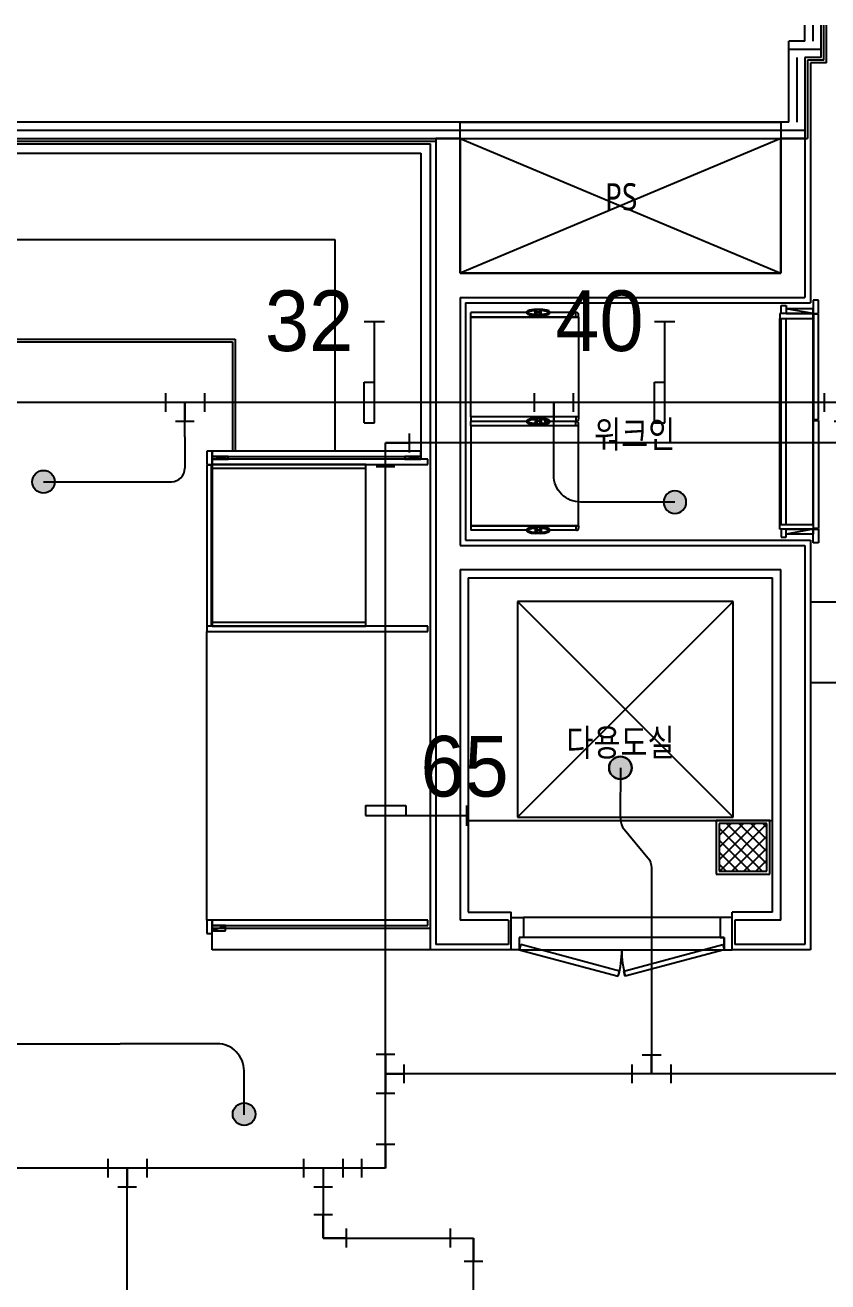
# Model space of a CAD drawing. Header units: millimetres. Extents: x 238075 to 303070, y -258150 to -205841.
# Drawn here: x 262499 to 265478, y -240563 to -235901 of the extents above; entities that cross this region are included whole.
import ezdxf
from ezdxf.enums import TextEntityAlignment as Align

# ---------------------------------------------------------------- set-up
doc = ezdxf.new("R2010")
doc.units = ezdxf.units.MM
doc.header["$LTSCALE"] = 200
for name, color, linetype in [('-소화(SP가지관)', 3, 'Continuous'), ('-소화(SP헤드하향)', 2, 'Continuous'), ('L4', 4, 'Continuous'), ('SP 후렉시블', 7, 'Continuous'), ('TEX', 3, 'Continuous'), ('아파트', 253, 'Continuous')]:
    doc.layers.add(name, color=color, linetype=linetype)
doc.styles.add('돋움', font='Dotum.ttf')
doc.styles.add('맑은고딕', font='malgun.ttf', dxfattribs={"width": 0.8})
doc.linetypes.add('BATTING', pattern='A,0.0001,-0.1,[134,ltypeshp.shx,S=0.1,R=0,X=-0.1,Y=0],-0.2,[134,ltypeshp.shx,S=0.1,R=180,X=0.1,Y=0],-0.1', length=0.4001)

# ---------------------------------------------------------------- blocks, each defined once
blk = doc.blocks.new('A$C39172136')
at = {"layer": '-소화(SP헤드하향)'}
blk.add_hatch(color=0, dxfattribs=at).paths.add_polyline_path([(0, -42, -1), (0, 42, -1)])
at = {"layer": '-소화(SP헤드하향)', "color": 0}
blk.add_circle((0, 0), 42, dxfattribs=at)
blk = doc.blocks.new('A$C4E9C0D0D')
at = {"layer": '-소화(SP헤드하향)'}
blk.add_hatch(color=0, dxfattribs=at).paths.add_polyline_path([(2642, 2600, -1), (2558, 2600, -1)])
at = {"layer": '-소화(SP헤드하향)', "color": 0}
blk.add_circle((2600, 2600, 0), 42, dxfattribs=at)
blk = doc.blocks.new('A$C78BA73EA')
for p, q in [((0.5, 5), (0.5, 0)), ((1, 5), (0.5, 5)), ((1, 5), (1, 3)), ((1, 3), (0.5, 3)), ((1, 0), (0, 0))]:
    blk.add_line(p, q)
blk = doc.blocks.new('A$C1978247E')
at = {"color": 0}
for p, q in [((-45.1, 90), (45.1, 90)), ((0, 0), (0, 90)), ((-93.8, -45.1), (-93.8, 45.1)), ((93.8, 0), (-93.8, 0)), ((93.8, -45.1), (93.8, 45.1))]:
    blk.add_line(p, q, dxfattribs=at)
blk = doc.blocks.new('A$C476E3A35')
at = {"color": 0}
for p, q in [((112.5, 0), (0, 0)), ((0, 0), (0, -113.2)), ((112.5, 45.1), (112.5, -45.1)), ((-45.1, -113.2), (45.1, -113.2))]:
    blk.add_line(p, q, dxfattribs=at)

msp = doc.modelspace()

# ---------------------------------------------------------------- linework, layer by layer
at = {"layer": '-소화(SP가지관)', "color": 2, "ltscale": 0.25}
for p, q in [((265702.6, -237301.2, 54985.4), (261394.4, -237301.2, 54985.4)), ((266902.6, -237451.2, 54985.4), (263836.2, -237451.2, 54985.4)), ((263836.2, -240141.2, 54985.4), (263836.2, -237451.2, 54985.4)), ((263836.2, -240141.2, 54985.4), (256717.6, -240141.2, 54985.4))]:
    msp.add_line(p, q, dxfattribs=at)
at = {"layer": '-소화(SP가지관)', "color": 6}
for p, q in [((263091.5, -237428.2, 54985.4), (263091.5, -237301.2, 54985.4)), ((264460.1, -237427.5, 54985.4), (264460.1, -237301.2, 54985.4)), ((266857.6, -239791.2, 54985.4), (263836.2, -239791.2, 54985.4)), ((262877.6, -242894.2, 54985.4), (262877.6, -240141.2, 54985.4)), ((263604.7, -240141.2, 54985.4), (263604.7, -240400.7, 54985.4)), ((263604.7, -240400.7, 54985.4), (264162.6, -240400.7, 54985.4)), ((264162.6, -242688.3, 54985.4), (264162.6, -240400.7, 54985.4))]:
    msp.add_line(p, q, dxfattribs=at)
at = {"layer": '-소화(SP가지관)', "ltscale": 2}
for p, q in [((264823.5, -239268.4, 54985.4), (264823.5, -239791.2, 54985.4)), ((260444.6, -239680.1, 54985.4), (262850.8, -239680.1, 54985.4))]:
    msp.add_line(p, q, dxfattribs=at)
for p, q in [((263091.5, -237428.2, 54985.4), (263091.5, -237545, 54985.4)), ((262566.5, -237595, 54985.4), (263041.5, -237595, 54985.4))]:
    msp.add_line(p, q)
msp.add_arc((263041.5, -237545, 54985.4), 50, 270, 0)
at = {"layer": 'L4'}
for p, q in [((265392.6, -235961.2, 54985.4), (265392.6, -235901.2, 54985.4)), ((265422.6, -235961.2), (265422.6, -235901.2)), ((265452.6, -236021.2), (265452.6, -235901.2)), ((265462.6, -236031.2), (265462.6, -235901.2)), ((265472.6, -236041.2), (265472.6, -235901.2)), ((265332.6, -236261.2, 54985.4), (265332.6, -235961.2, 54985.4)), ((265392.6, -235961.2, 54985.4), (265332.6, -235961.2, 54985.4)), ((265452.6, -235991.2), (265332.6, -235991.2)), ((265362.6, -236021.2), (265362.6, -236261.2)), ((265392.6, -236021.2), (265392.6, -236321.2)), ((265452.6, -236021.2), (265392.6, -236021.2)), ((265402.6, -236031.2), (265402.6, -236321.2)), ((265462.6, -236031.2), (265402.6, -236031.2)), ((265412.6, -236041.2), (265412.6, -236931.2)), ((265472.6, -236041.2), (265412.6, -236041.2)), ((265332.6, -236261.2, 54985.4), (259622.6, -236261.2, 54985.4)), ((264112.6, -236821.2), (264112.6, -236261.2)), ((264112.6, -236261.2), (265302.6, -236261.2)), ((265302.6, -236261.2), (265302.6, -236821.2)), ((259627.6, -236291.2), (265392.6, -236291.2)), ((259627.6, -236321.2), (265392.6, -236321.2)), ((259627.6, -236331.2), (264022.6, -236331.2)), ((259627.6, -236341.2), (264002.6, -236341.2)), ((264002.6, -239331.2), (264002.6, -236341.2)), ((264112.6, -236321.2), (264022.6, -236321.2)), ((264022.6, -236321.2), (264022.6, -239311.2)), ((264022.6, -236321.2), (264022.6, -236321.2)), ((264112.6, -236321.2), (264112.6, -236821.2)), ((264112.6, -236321.2), (265302.6, -236821.2)), ((265302.6, -236321.2), (264112.6, -236821.2)), ((265392.6, -236321.2), (265302.6, -236321.2)), ((265302.6, -236821.2), (265302.6, -236321.2)), ((265392.6, -236321.2), (265392.6, -236911.2)), ((265392.6, -236321.2), (265402.6, -236321.2)), ((259667.6, -236376.2), (263967.6, -236376.2)), ((263967.6, -236376.2), (263967.6, -237511.2)), ((259887.6, -236696.2), (263647.6, -236696.2)), ((263647.6, -236696.2), (263647.6, -237481.2)), ((265302.6, -236821.2), (264112.6, -236821.2)), ((264112.6, -236821.2), (265302.6, -236821.2)), ((264112.6, -236911.2), (264112.6, -237831.2)), ((264112.6, -236911.2), (265392.6, -236911.2)), ((265442.6, -236921.2), (265422.6, -236921.2)), ((265422.6, -236921.2), (265422.6, -236971.2)), ((265442.6, -236971.2), (265442.6, -236921.2)), ((264132.6, -236931.2), (264132.6, -237811.2)), ((264132.6, -236931.2), (265412.6, -236931.2)), ((264360.7, -236967.2), (264152.6, -236967.2)), ((264152.6, -236984.2), (264152.6, -236967.2)), ((264362.7, -236967.2), (264359.2, -236967.2)), ((264391.4, -236974), (264391.4, -236960.4)), ((264411.9, -236955.7), (264393.4, -236955.7)), ((264411.9, -236957.2), (264393.4, -236957.2)), ((264393.4, -236959.2), (264393.4, -236960.7)), ((264397.2, -236960.7), (264393.4, -236960.7)), ((264393.4, -236966.2), (264393.4, -236962.7)), ((264396, -236966.2), (264393.4, -236966.2)), ((264396, -236966.2), (264393.4, -236966.2)), ((264393.4, -236971.7), (264393.4, -236968.2)), ((264396, -236968.2), (264393.4, -236968.2)), ((264396, -236965.7), (264396, -236966.2)), ((264397.2, -236965.7), (264396, -236965.7)), ((264396, -236965.7), (264396, -236966.2)), ((264397.2, -236965.7), (264396, -236965.7)), ((264396, -236968.7), (264396, -236968.2)), ((264396, -236968.7), (264396, -236968.2)), ((264397.2, -236968.7), (264396, -236968.7)), ((264397.2, -236968.7), (264396, -236968.7)), ((264397.2, -236962.7), (264397.2, -236960.7)), ((264397.2, -236965.7), (264397.2, -236966.2)), ((264397.2, -236965.7), (264397.2, -236966.2)), ((264408.2, -236966.2), (264397.2, -236966.2)), ((264397.2, -236968.7), (264397.2, -236968.2)), ((264397.2, -236968.7), (264397.2, -236968.2)), ((264408.2, -236968.2), (264397.2, -236968.2)), ((264402.7, -236968.2), (264402.7, -236966.2)), ((264408.2, -236962.7), (264408.2, -236960.7)), ((264408.2, -236960.7), (264411.9, -236960.7)), ((264408.2, -236965.7), (264408.2, -236966.2)), ((264408.2, -236965.7), (264409.4, -236965.7)), ((264408.2, -236965.7), (264408.2, -236966.2)), ((264408.2, -236965.7), (264409.4, -236965.7)), ((264408.2, -236968.7), (264408.2, -236968.2)), ((264408.2, -236968.7), (264408.2, -236968.2)), ((264408.2, -236968.7), (264409.4, -236968.7)), ((264408.2, -236968.7), (264409.4, -236968.7)), ((264409.4, -236965.7), (264409.4, -236966.2)), ((264409.4, -236965.7), (264409.4, -236966.2)), ((264409.4, -236966.2), (264411.9, -236966.2)), ((264409.4, -236966.2), (264411.9, -236966.2)), ((264409.4, -236968.7), (264409.4, -236968.2)), ((264409.4, -236968.2), (264411.9, -236968.2)), ((264409.4, -236968.7), (264409.4, -236968.2)), ((264411.9, -236959.2), (264411.9, -236960.7)), ((264411.9, -236966.2), (264411.9, -236962.7)), ((264411.9, -236971.7), (264411.9, -236968.2)), ((264413.9, -236974), (264413.9, -236960.4)), ((264446.2, -236967.2), (264442.7, -236967.2)), ((264544.7, -236967.2), (264444.7, -236967.2)), ((264542.6, -236984.2), (264542.6, -236967.2)), ((265304.6, -236971.2), (265304.6, -236941.2)), ((265304.6, -236941.2), (265322.6, -236941.2)), ((265322.6, -236941.2), (265322.6, -236971.2)), ((265422.6, -236971.2), (265322.6, -236953.2)), ((265422.6, -236953.2), (265322.6, -236953.2)), ((265322.6, -236953.2), (265322.6, -236971.2)), ((265422.6, -236971.2), (265422.6, -236953.2)), ((264552.6, -236984.2), (264152.6, -236984.2)), ((264152.6, -237354.2), (264152.6, -236984.2)), ((264152.6, -236984.2), (264552.6, -236984.2)), ((264397.2, -236973.7), (264393.4, -236973.7)), ((264393.4, -236973.7), (264393.4, -236975.2)), ((264393.4, -236975.2), (264393.4, -236973.7)), ((264411.9, -236977.2), (264393.4, -236977.2)), ((264411.9, -236978.7), (264393.4, -236978.7)), ((264397.2, -236973.7), (264397.2, -236971.7)), ((264408.2, -236973.7), (264408.2, -236971.7)), ((264408.2, -236973.7), (264411.9, -236973.7)), ((264411.9, -236973.7), (264411.9, -236975.2)), ((264411.9, -236975.2), (264411.9, -236973.7)), ((264552.6, -236984.2), (264552.6, -236975.2)), ((264552.6, -236984.2), (264552.6, -237354.2)), ((265422.6, -236971.2), (265299.6, -236971.2)), ((265299.6, -236971.2), (265299.6, -236989.2)), ((265299.6, -237753.2), (265299.6, -236989.2)), ((265299.6, -236989.2), (265422.6, -236989.2)), ((265322.6, -236971.2), (265304.6, -236971.2)), ((265304.6, -237753.2), (265304.6, -236989.2)), ((265322.6, -236971.2), (265422.6, -236971.2)), ((265322.6, -237753.2), (265322.6, -236989.2)), ((265422.6, -236989.2), (265422.6, -236971.2)), ((265422.6, -236971.2), (265442.6, -236971.2)), ((265422.6, -237753.2), (265422.6, -236989.2)), ((265442.6, -236973.3), (265424.6, -236973.3)), ((265424.6, -236973.3), (265424.6, -237364.2)), ((265442.6, -237364.2), (265442.6, -236973.3)), ((260257.6, -237066.2), (263277.6, -237066.2)), ((260267.6, -237076.2), (263267.6, -237076.2)), ((263267.6, -237076.2), (263267.6, -237481.2)), ((263277.6, -237066.2), (263277.6, -237481.2)), ((264152.6, -237354.2), (264152.6, -237371.2)), ((264552.6, -237354.2), (264152.6, -237354.2)), ((264552.6, -237354.2), (264152.6, -237354.2)), ((264360.7, -237371.2), (264152.6, -237371.2)), ((264152.6, -237388.2), (264152.6, -237371.2)), ((264360.7, -237371.2), (264152.6, -237371.2)), ((264152.6, -237388.2), (264152.6, -237758.2)), ((264552.6, -237388.2), (264152.6, -237388.2)), ((264552.6, -237388.2), (264152.6, -237388.2)), ((264362.7, -237371.2), (264359.2, -237371.2)), ((264391.4, -237364.4), (264391.4, -237378)), ((264411.9, -237359.7), (264393.4, -237359.7)), ((264411.9, -237361.2), (264393.4, -237361.2)), ((264393.4, -237364.7), (264393.4, -237363.2)), ((264393.4, -237363.2), (264393.4, -237364.7)), ((264397.2, -237364.7), (264393.4, -237364.7)), ((264393.4, -237366.7), (264393.4, -237370.2)), ((264396, -237370.2), (264393.4, -237370.2)), ((264396, -237372.2), (264393.4, -237372.2)), ((264393.4, -237372.2), (264393.4, -237375.7)), ((264396, -237372.2), (264393.4, -237372.2)), ((264393.4, -237379.2), (264393.4, -237377.7)), ((264397.2, -237377.7), (264393.4, -237377.7)), ((264411.9, -237381.2), (264393.4, -237381.2)), ((264411.9, -237382.7), (264393.4, -237382.7)), ((264397.2, -237369.7), (264396, -237369.7)), ((264396, -237369.7), (264396, -237370.2)), ((264397.2, -237369.7), (264396, -237369.7)), ((264396, -237369.7), (264396, -237370.2)), ((264396, -237372.7), (264396, -237372.2)), ((264396, -237372.7), (264396, -237372.2)), ((264397.2, -237372.7), (264396, -237372.7)), ((264397.2, -237372.7), (264396, -237372.7)), ((264397.2, -237364.7), (264397.2, -237366.7)), ((264397.2, -237369.7), (264397.2, -237370.2)), ((264397.2, -237369.7), (264397.2, -237370.2)), ((264408.2, -237370.2), (264397.2, -237370.2)), ((264397.2, -237372.7), (264397.2, -237372.2)), ((264397.2, -237372.7), (264397.2, -237372.2)), ((264408.2, -237372.2), (264397.2, -237372.2)), ((264397.2, -237375.7), (264397.2, -237377.7)), ((264402.7, -237370.2), (264402.7, -237372.2)), ((264408.2, -237364.7), (264411.9, -237364.7)), ((264408.2, -237364.7), (264408.2, -237366.7)), ((264408.2, -237369.7), (264409.4, -237369.7)), ((264408.2, -237369.7), (264408.2, -237370.2)), ((264408.2, -237369.7), (264409.4, -237369.7)), ((264408.2, -237369.7), (264408.2, -237370.2)), ((264408.2, -237372.7), (264408.2, -237372.2)), ((264408.2, -237372.7), (264408.2, -237372.2)), ((264408.2, -237372.7), (264409.4, -237372.7)), ((264408.2, -237372.7), (264409.4, -237372.7)), ((264408.2, -237375.7), (264408.2, -237377.7)), ((264408.2, -237377.7), (264411.9, -237377.7)), ((264409.4, -237369.7), (264409.4, -237370.2)), ((264409.4, -237369.7), (264409.4, -237370.2)), ((264409.4, -237370.2), (264411.9, -237370.2)), ((264409.4, -237372.7), (264409.4, -237372.2)), ((264409.4, -237372.2), (264411.9, -237372.2)), ((264409.4, -237372.7), (264409.4, -237372.2)), ((264409.4, -237372.2), (264411.9, -237372.2)), ((264411.9, -237364.7), (264411.9, -237363.2)), ((264411.9, -237363.2), (264411.9, -237364.7)), ((264411.9, -237366.7), (264411.9, -237370.2)), ((264411.9, -237372.2), (264411.9, -237375.7)), ((264411.9, -237379.2), (264411.9, -237377.7)), ((264413.9, -237364.4), (264413.9, -237378)), ((264446.2, -237371.2), (264442.7, -237371.2)), ((264544.7, -237371.2), (264444.7, -237371.2)), ((264544.7, -237371.2), (264444.7, -237371.2)), ((264542.6, -237354.2), (264542.6, -237371.2)), ((264542.6, -237388.2), (264542.6, -237371.2)), ((264552.6, -237354.2), (264552.6, -237363.2)), ((264552.6, -237388.2), (264552.6, -237379.2)), ((264552.6, -237758.2), (264552.6, -237388.2)), ((265422.6, -237366.2), (265442.6, -237366.2)), ((265424.6, -237364.2), (265442.6, -237364.2)), ((265424.6, -237368.2), (265442.6, -237368.2)), ((265424.6, -237769.1), (265424.6, -237368.2)), ((265442.6, -237368.2), (265442.6, -237769.1)), ((263192.6, -237481.2), (263172.6, -237481.2)), ((263172.6, -237481.2), (263172.6, -237531.2)), ((263192.6, -237531.2), (263192.6, -237481.2)), ((263967.6, -237481.2), (263192.6, -237481.2)), ((263192.6, -237481.2), (263192.6, -237501.2)), ((263967.6, -237501.2), (263967.6, -237481.2)), ((263192.6, -237511.2), (263252.6, -237501.2)), ((263252.6, -237501.2), (263192.6, -237501.2)), ((263192.6, -237501.2), (263192.6, -237511.2)), ((263192.6, -237501.2), (263967.6, -237501.2)), ((263192.6, -237511.2), (263252.6, -237511.2)), ((263992.6, -237511.2), (263192.6, -237511.2)), ((263192.6, -237511.2), (263192.6, -237531.2)), ((263252.6, -237511.2), (263252.6, -237501.2)), ((263907.6, -237511.2), (263967.6, -237501.2)), ((263967.6, -237501.2), (263907.6, -237501.2)), ((263907.6, -237501.2), (263907.6, -237511.2)), ((263907.6, -237511.2), (263967.6, -237511.2)), ((263967.6, -237511.2), (263967.6, -237501.2)), ((263992.6, -237531.2), (263992.6, -237511.2)), ((263172.6, -237531.2), (263192.6, -237531.2)), ((263172.6, -237533.2), (263172.6, -238129.2)), ((263190.6, -237533.2), (263172.6, -237533.2)), ((263190.6, -238129.2), (263190.6, -237533.2)), ((263762.6, -237531.2), (263192.6, -237531.2)), ((263192.6, -237531.2), (263192.6, -238131.2)), ((263192.6, -237531.2), (263992.6, -237531.2)), ((263762.6, -237546.2), (263192.6, -237546.2)), ((263762.6, -238131.2), (263762.6, -237531.2)), ((264152.6, -237758.2), (264552.6, -237758.2)), ((264152.6, -237758.2), (264152.6, -237775.2)), ((264552.6, -237758.2), (264152.6, -237758.2)), ((264542.6, -237758.2), (264542.6, -237775.2)), ((264552.6, -237758.2), (264552.6, -237767.2)), ((265299.6, -237771.2), (265299.6, -237753.2)), ((265299.6, -237753.2), (265422.6, -237753.2)), ((265422.6, -237753.2), (265422.6, -237771.2)), ((264360.7, -237775.2), (264152.6, -237775.2)), ((264362.7, -237775.2), (264359.2, -237775.2)), ((264391.4, -237768.4), (264391.4, -237782)), ((264411.9, -237763.7), (264393.4, -237763.7)), ((264411.9, -237765.2), (264393.4, -237765.2)), ((264393.4, -237768.7), (264393.4, -237767.2)), ((264393.4, -237767.2), (264393.4, -237768.7)), ((264397.2, -237768.7), (264393.4, -237768.7)), ((264393.4, -237770.7), (264393.4, -237774.2)), ((264396, -237774.2), (264393.4, -237774.2)), ((264396, -237776.2), (264393.4, -237776.2)), ((264393.4, -237776.2), (264393.4, -237779.7)), ((264396, -237776.2), (264393.4, -237776.2)), ((264393.4, -237783.2), (264393.4, -237781.7)), ((264397.2, -237781.7), (264393.4, -237781.7)), ((264411.9, -237785.2), (264393.4, -237785.2)), ((264411.9, -237786.7), (264393.4, -237786.7)), ((264397.2, -237773.7), (264396, -237773.7)), ((264396, -237773.7), (264396, -237774.2)), ((264397.2, -237773.7), (264396, -237773.7)), ((264396, -237773.7), (264396, -237774.2)), ((264396, -237776.7), (264396, -237776.2)), ((264396, -237776.7), (264396, -237776.2)), ((264397.2, -237776.7), (264396, -237776.7)), ((264397.2, -237776.7), (264396, -237776.7)), ((264397.2, -237768.7), (264397.2, -237770.7)), ((264397.2, -237773.7), (264397.2, -237774.2)), ((264397.2, -237773.7), (264397.2, -237774.2)), ((264408.2, -237774.2), (264397.2, -237774.2)), ((264397.2, -237776.7), (264397.2, -237776.2)), ((264397.2, -237776.7), (264397.2, -237776.2)), ((264408.2, -237776.2), (264397.2, -237776.2)), ((264397.2, -237779.7), (264397.2, -237781.7)), ((264402.7, -237774.2), (264402.7, -237776.2)), ((264408.2, -237768.7), (264411.9, -237768.7)), ((264408.2, -237768.7), (264408.2, -237770.7)), ((264408.2, -237773.7), (264409.4, -237773.7)), ((264408.2, -237773.7), (264408.2, -237774.2)), ((264408.2, -237773.7), (264409.4, -237773.7)), ((264408.2, -237773.7), (264408.2, -237774.2)), ((264408.2, -237776.7), (264408.2, -237776.2)), ((264408.2, -237776.7), (264408.2, -237776.2)), ((264408.2, -237776.7), (264409.4, -237776.7)), ((264408.2, -237776.7), (264409.4, -237776.7)), ((264408.2, -237779.7), (264408.2, -237781.7)), ((264408.2, -237781.7), (264411.9, -237781.7)), ((264409.4, -237773.7), (264409.4, -237774.2)), ((264409.4, -237773.7), (264409.4, -237774.2)), ((264409.4, -237774.2), (264411.9, -237774.2)), ((264409.4, -237776.7), (264409.4, -237776.2)), ((264409.4, -237776.2), (264411.9, -237776.2)), ((264409.4, -237776.7), (264409.4, -237776.2)), ((264409.4, -237776.2), (264411.9, -237776.2)), ((264411.9, -237768.7), (264411.9, -237767.2)), ((264411.9, -237767.2), (264411.9, -237768.7)), ((264411.9, -237770.7), (264411.9, -237774.2)), ((264411.9, -237776.2), (264411.9, -237779.7)), ((264411.9, -237783.2), (264411.9, -237781.7)), ((264413.9, -237768.4), (264413.9, -237782)), ((264446.2, -237775.2), (264442.7, -237775.2)), ((264544.7, -237775.2), (264444.7, -237775.2)), ((265422.6, -237771.2), (265299.6, -237771.2)), ((265304.6, -237771.2), (265304.6, -237801.2)), ((265322.6, -237771.2), (265304.6, -237771.2)), ((265304.6, -237801.2), (265322.6, -237801.2)), ((265422.6, -237771.2), (265322.6, -237789.2)), ((265322.6, -237801.2), (265322.6, -237771.2)), ((265322.6, -237789.2), (265322.6, -237771.2)), ((265322.6, -237771.2), (265422.6, -237771.2)), ((265422.6, -237789.2), (265322.6, -237789.2)), ((265422.6, -237771.2), (265422.6, -237789.2)), ((265422.6, -237821.2), (265422.6, -237771.2)), ((265422.6, -237771.2), (265442.6, -237771.2)), ((265442.6, -237769.1), (265424.6, -237769.1)), ((265442.6, -237771.2), (265442.6, -237821.2)), ((264112.6, -237831.2), (265392.6, -237831.2)), ((264132.6, -237811.2), (265412.6, -237811.2)), ((265392.6, -237831.2), (265392.6, -239311.2)), ((265412.6, -237811.2), (265412.6, -239331.2)), ((265442.6, -237821.2), (265422.6, -237821.2)), ((264112.6, -237921.2), (264112.6, -239221.2)), ((264112.6, -237921.2), (265302.6, -237921.2)), ((265302.6, -239221.2), (265302.6, -237921.2)), ((264142.6, -237951.2), (264142.6, -239191.2)), ((264142.6, -237951.2), (265272.6, -237951.2)), ((265272.6, -239191.2), (265272.6, -237951.2)), ((265125.8, -238839.1, 0), (264325.8, -238039.1, 0)), ((265125.8, -238039.1, 0), (264325.8, -238839.1, 0)), ((265125.8, -238039.1, 0), (264325.8, -238039.1, 0)), ((264325.8, -238039.1, 0), (264325.8, -238839.1, 0)), ((265125.8, -238839.1, 0), (265125.8, -238039.1, 0)), ((266642.6, -238041.2), (265412.6, -238041.2)), ((263172.6, -238129.2), (263190.6, -238129.2)), ((263992.6, -238131.2), (263172.6, -238131.2)), ((263172.6, -238131.2), (263172.6, -238151.2)), ((263192.6, -238116.2), (263762.6, -238116.2)), ((263192.6, -238131.2), (263762.6, -238131.2)), ((263992.6, -238151.2), (263992.6, -238131.2)), ((263172.6, -239221.2), (263172.6, -238151.2)), ((263172.6, -239221.2), (263172.6, -238151.2)), ((263172.6, -238151.2), (263992.6, -238151.2)), ((266642.6, -238341.2), (265412.6, -238341.2)), ((264142.6, -238851.2), (265272.6, -238851.2)), ((264325.8, -238839.1, 0), (265125.8, -238839.1, 0)), ((265262.6, -238851.2), (265062.6, -238851.2)), ((265062.6, -238851.2), (265062.6, -239051.2)), ((265251.4, -238862.5), (265073.9, -238862.5)), ((265073.9, -238862.5), (265073.9, -239040)), ((265208.8, -238862.5), (265073.9, -238997.3)), ((265163.9, -238862.5), (265073.9, -238952.4)), ((265119, -238862.5), (265073.9, -238907.5)), ((265074, -238862.5), (265073.9, -238862.6)), ((265073.9, -238879.6), (265234.3, -239040)), ((265251.4, -238864.7), (265076.2, -239040)), ((265101.7, -238862.5), (265251.4, -239012.2)), ((265146.6, -238862.5), (265251.4, -238967.3)), ((265191.5, -238862.5), (265251.4, -238922.4)), ((265236.4, -238862.5), (265251.4, -238877.5)), ((265251.4, -239040), (265251.4, -238862.5)), ((265262.6, -239051.2), (265262.6, -238851.2)), ((265073.9, -238924.5), (265189.4, -239040)), ((265251.4, -238909.6), (265121.1, -239040)), ((265073.9, -238969.4), (265144.5, -239040)), ((265251.4, -238954.5), (265166, -239040)), ((265073.9, -239014.3), (265099.6, -239040)), ((265251.4, -238999.4), (265210.9, -239040)), ((265062.6, -239051.2), (265262.6, -239051.2)), ((265073.9, -239040), (265251.4, -239040)), ((264142.6, -239191.2), (264302.6, -239191.2)), ((264302.6, -239211.2), (264302.6, -239191.2)), ((265272.6, -239191.2), (265122.6, -239191.2)), ((265122.6, -239211.2), (265122.6, -239191.2)), ((263192.6, -239221.2), (263172.6, -239221.2)), ((263172.6, -239221.2), (263172.6, -239271.2)), ((263992.6, -239221.2), (263192.6, -239221.2)), ((263192.6, -239221.2), (263192.6, -239241.2)), ((263192.6, -239271.2), (263192.6, -239221.2)), ((263192.6, -239261.2), (263242.6, -239241.2)), ((263242.6, -239241.2), (263192.6, -239241.2)), ((263192.6, -239241.2), (263192.6, -239261.2)), ((263192.6, -239241.2), (263992.6, -239241.2)), ((263192.6, -239331.2), (263192.6, -239251.2)), ((263192.6, -239251.2), (264002.6, -239251.2)), ((263242.6, -239261.2), (263242.6, -239241.2)), ((263992.6, -239241.2), (263992.6, -239221.2)), ((264292.6, -239221.2), (264112.6, -239221.2)), ((264292.6, -239221.2), (264292.6, -239311.2)), ((264302.6, -239331.2), (264302.6, -239211.2)), ((264302.6, -239211.2), (264347.6, -239211.2)), ((265077.6, -239211.2), (264347.6, -239211.2)), ((264347.6, -239211.2), (264347.6, -239286.2)), ((265122.6, -239211.2), (265077.6, -239211.2)), ((265077.6, -239211.2), (265077.6, -239286.2)), ((265122.6, -239331.2), (265122.6, -239211.2)), ((265302.6, -239221.2), (265132.6, -239221.2)), ((265132.6, -239221.2), (265132.6, -239311.2)), ((263172.6, -239271.2), (263192.6, -239271.2)), ((263192.6, -239261.2), (263242.6, -239261.2)), ((264347.6, -239286.2), (264332.6, -239286.2)), ((264332.6, -239286.2), (264332.6, -239331.2)), ((265092.6, -239286.2), (264332.6, -239286.2)), ((264332.6, -239286.2), (264332.6, -239331.2)), ((265077.6, -239286.2), (265092.6, -239286.2)), ((265092.6, -239286.2), (265092.6, -239331.2)), ((265092.6, -239331.2), (265092.6, -239286.2)), ((264002.6, -239331.2), (263192.6, -239331.2)), ((264302.6, -239331.2), (264002.6, -239331.2)), ((264292.6, -239311.2), (264022.6, -239311.2)), ((264332.6, -239331.2), (264302.6, -239331.2)), ((264337.8, -239311.9), (264332.6, -239331.2)), ((264332.6, -239331.2), (264699.7, -239429.6)), ((264332.6, -239331.2), (265092.6, -239331.2)), ((264704.9, -239410.3), (264337.8, -239311.9)), ((264720.4, -239410.3), (265087.5, -239311.9)), ((265092.6, -239331.2), (264725.6, -239429.6)), ((265087.5, -239311.9), (265092.6, -239331.2)), ((265092.6, -239331.2), (265122.6, -239331.2)), ((265412.6, -239331.2), (265122.6, -239331.2)), ((265392.6, -239311.2), (265132.6, -239311.2)), ((264699.7, -239429.6), (264704.9, -239410.3)), ((264725.6, -239429.6), (264720.4, -239410.3))]:
    msp.add_line(p, q, dxfattribs=at)
at = {"layer": 'L4', "extrusion": (-4e-16, 0, -1)}
for p, q in [((264397.2, -236962.7), (264393.4, -236962.7)), ((264397.2, -236962.7), (264393.4, -236962.7)), ((264397.2, -236962.5), (264397.2, -236962.7)), ((264397.2, -236971.7), (264393.4, -236971.7)), ((264397.2, -236971.7), (264393.4, -236971.7)), ((264397.2, -237366.7), (264393.4, -237366.7)), ((264397.2, -237366.7), (264393.4, -237366.7)), ((264397.2, -237375.7), (264393.4, -237375.7)), ((264397.2, -237375.7), (264393.4, -237375.7)), ((264397.2, -237375.9), (264397.2, -237375.7)), ((264397.2, -237770.7), (264393.4, -237770.7)), ((264397.2, -237770.7), (264393.4, -237770.7)), ((264397.2, -237779.7), (264393.4, -237779.7)), ((264397.2, -237779.7), (264393.4, -237779.7)), ((264397.2, -237779.9), (264397.2, -237779.7))]:
    msp.add_line(p, q, dxfattribs=at)
at = {"layer": 'L4', "extrusion": (4e-16, 0, -1)}
for p, q in [((264408.2, -236962.5), (264408.2, -236962.7)), ((264408.2, -236962.7), (264411.9, -236962.7)), ((264408.2, -236962.7), (264411.9, -236962.7)), ((264408.2, -236971.7), (264411.9, -236971.7)), ((264408.2, -236971.7), (264411.9, -236971.7)), ((264408.2, -237366.7), (264411.9, -237366.7)), ((264408.2, -237366.7), (264411.9, -237366.7)), ((264408.2, -237375.7), (264411.9, -237375.7)), ((264408.2, -237375.9), (264408.2, -237375.7)), ((264408.2, -237375.7), (264411.9, -237375.7)), ((264408.2, -237770.7), (264411.9, -237770.7)), ((264408.2, -237770.7), (264411.9, -237770.7)), ((264408.2, -237779.7), (264411.9, -237779.7)), ((264408.2, -237779.9), (264408.2, -237779.7)), ((264408.2, -237779.7), (264411.9, -237779.7))]:
    msp.add_line(p, q, dxfattribs=at)
at = {"layer": 'L4'}
for centre, radius, start, end in [((264365.7, -236967.2), 6.5, 108.6799, 180.0938), ((264365.7, -236967.2), 6.5, 179.9062, 251.3201), ((264365.7, -236967.2), 5, 113.828, 180.1277), ((264365.7, -236967.2), 5, 179.8723, 246.172), ((264365.7, -236967.2), 3, 114.7251, 245.2749), ((264392.5, -237036.8), 81.1, 89.342, 110.9046), ((264392.5, -237036.8), 79.6, 89.3359, 111.2699), ((264365.7, -236967.2), 1.8, 115.7463, 244.2537), ((264392.6, -237037.2), 78, 89.4016, 111.1997), ((264392.6, -237037.2), 76.8, 90.8979, 111.1692), ((264392.6, -237037.2), 76.8, 90.8979, 111.1692), ((264392.6, -236897.2), 76.8, 248.8308, 269.1021), ((264412.9, -237036.8), 81.1, 69.1145, 90.6784), ((264412.9, -237036.8), 79.6, 68.7492, 90.6846), ((264412.7, -237037.2), 78, 68.8199, 90.6195), ((264412.7, -237037.2), 76.8, 68.8522, 89.125), ((264412.7, -237037.2), 76.8, 68.8522, 89.125), ((264412.7, -236897.2), 76.8, 270.9208, 291.1905), ((264439.7, -236967.2), 1.8, 295.7463, 64.2537), ((264439.7, -236967.2), 3, 294.7251, 65.2749), ((264439.7, -236967.2), 5, 359.8723, 66.172), ((264439.7, -236967.2), 5, 293.828, 0.1277), ((264439.7, -236967.2), 6.5, 359.9062, 71.3201), ((264439.7, -236967.2), 6.5, 288.6799, 0.0938), ((264544.6, -236975.2), 8, 0, 90), ((264392.5, -236897.6), 79.6, 248.7301, 270.6641), ((264392.5, -236897.6), 81.1, 249.0954, 270.658), ((264392.6, -236897.2), 78, 248.8003, 270.5984), ((264412.7, -236897.2), 78, 269.4226, 291.2193), ((264412.8, -236897.6), 79.6, 269.3564, 291.2891), ((264412.8, -236897.6), 81.1, 269.3625, 290.9237), ((264365.7, -237371.2), 6.5, 108.6799, 180.0938), ((264365.7, -237371.2), 6.5, 179.9062, 251.3201), ((264365.7, -237371.2), 5, 113.828, 180.1277), ((264365.7, -237371.2), 5, 179.8723, 246.172), ((264365.7, -237371.2), 3, 114.7251, 245.2749), ((264392.5, -237440.8), 81.1, 89.342, 110.9046), ((264392.5, -237440.8), 79.6, 89.3359, 111.2699), ((264392.5, -237301.6), 79.6, 248.7301, 270.6641), ((264392.5, -237301.6), 81.1, 249.0954, 270.658), ((264365.7, -237371.2), 1.8, 115.7463, 244.2537), ((264392.6, -237441.2), 78, 89.4016, 111.1997), ((264392.6, -237301.2), 78, 248.8003, 270.5984), ((264392.6, -237441.2), 76.8, 90.8979, 111.1692), ((264392.6, -237301.2), 76.8, 248.8308, 269.1021), ((264392.6, -237301.2), 76.8, 248.8308, 269.1021), ((264412.8, -237440.8), 81.1, 69.0763, 90.6375), ((264412.8, -237440.8), 79.6, 68.7109, 90.6436), ((264412.7, -237441.2), 78, 68.7807, 90.5774), ((264412.7, -237301.2), 78, 269.3805, 291.1801), ((264412.9, -237301.6), 79.6, 269.3154, 291.2508), ((264412.9, -237301.6), 81.1, 269.3216, 290.8855), ((264412.7, -237441.2), 76.8, 68.8095, 89.0792), ((264412.7, -237301.2), 76.8, 270.875, 291.1478), ((264412.7, -237301.2), 76.8, 270.875, 291.1478), ((264439.7, -237371.2), 1.8, 295.7463, 64.2537), ((264439.7, -237371.2), 3, 294.7251, 65.2749), ((264439.7, -237371.2), 5, 359.8723, 66.172), ((264439.7, -237371.2), 5, 293.828, 0.1277), ((264439.7, -237371.2), 6.5, 359.9062, 71.3201), ((264439.7, -237371.2), 6.5, 288.6799, 0.0938), ((264544.6, -237363.2), 8, 270, 0), ((264544.6, -237379.2), 8, 0, 90), ((264365.7, -237775.2), 6.5, 108.6799, 180.0938), ((264365.7, -237775.2), 6.5, 179.9062, 251.3201), ((264365.7, -237775.2), 5, 113.828, 180.1277), ((264365.7, -237775.2), 5, 179.8723, 246.172), ((264365.7, -237775.2), 3, 114.7251, 245.2749), ((264392.5, -237844.8), 81.1, 89.342, 110.9046), ((264392.5, -237844.8), 79.6, 89.3359, 111.2699), ((264392.5, -237705.6), 79.6, 248.7301, 270.6641), ((264392.5, -237705.6), 81.1, 249.0954, 270.658), ((264365.7, -237775.2), 1.8, 115.7463, 244.2537), ((264392.6, -237845.2), 78, 89.4016, 111.1997), ((264392.6, -237705.2), 78, 248.8003, 270.5984), ((264392.6, -237845.2), 76.8, 90.8979, 111.1692), ((264392.6, -237705.2), 76.8, 248.8308, 269.1021), ((264392.6, -237705.2), 76.8, 248.8308, 269.1021), ((264412.8, -237844.8), 81.1, 69.0763, 90.6375), ((264412.8, -237844.8), 79.6, 68.7109, 90.6436), ((264412.7, -237845.2), 78, 68.7807, 90.5774), ((264412.7, -237705.2), 78, 269.3805, 291.1801), ((264412.9, -237705.6), 79.6, 269.3154, 291.2508), ((264412.9, -237705.6), 81.1, 269.3216, 290.8855), ((264412.7, -237845.2), 76.8, 68.8095, 89.0792), ((264412.7, -237705.2), 76.8, 270.875, 291.1478), ((264412.7, -237705.2), 76.8, 270.875, 291.1478), ((264439.7, -237775.2), 1.8, 295.7463, 64.2537), ((264439.7, -237775.2), 3, 294.7251, 65.2749), ((264439.7, -237775.2), 5, 359.8723, 66.172), ((264439.7, -237775.2), 5, 293.828, 0.1277), ((264439.7, -237775.2), 6.5, 359.9062, 71.3201), ((264439.7, -237775.2), 6.5, 288.6799, 0.0938), ((264544.6, -237767.2), 8, 270, 0), ((264332.6, -239331.2), 380, 345, 0), ((265092.6, -239331.2), 380, 180, 195)]:
    msp.add_arc(centre, radius, start, end, dxfattribs=at)
at = {"layer": 'SP 후렉시블', "linetype": 'BATTING', "ltscale": 5, "elevation": 54985.4}
for points in [[(264910.1, -237670.7), (264560.1, -237670.7, -0.414214), (264460.1, -237570.7), (264460.1, -237427.5), (264460.1, -237397.5)], [(264707.6, -238656.2), (264707, -238836.8, 0.103366), (264715.3, -238876.8), (264815.3, -238997.9, -0.102535), (264823.5, -239037.6), (264823.5, -239268.4), (264823.5, -239298.4)], [(263311.1, -239943.5), (263311.1, -239780.1, 0.414214), (263211.1, -239680.1), (262880.8, -239680.1), (262850.8, -239680.1)]]:
    msp.add_lwpolyline(points, format="xyb", dxfattribs=at)
at = {"layer": '아파트'}
msp.add_circle((263075.4, -230841.1, 54985.4), 25000, dxfattribs=at)

# ---------------------------------------------------------------- block references
at = {"layer": '-소화(SP가지관)', "color": 2, "ltscale": 0.25}
for name, p, xscale, yscale, zscale, rotation in [('A$C1978247E', (263091.5, -237301.2, 54985.4), -0.773119999980927, 0.773119999980927, 0.773119999980927, 180), ('A$C1978247E', (264460.1, -237301.2, 54985.4), -0.773119999980927, 0.773119999980927, 0.773119999980927, 180), ('A$C1978247E', (265536.2, -237301.2, 54985.4), -0.773119999980927, 0.773119999980927, 0.773119999980927, 180), ('A$C476E3A35', (263836.2, -237451.2, 54985.4), -0.7731199999823013, 0.7731199999823013, 0.7731199999823013, 89.99999999468115), ('A$C1978247E', (263836.2, -239791.2, 54985.4), -0.773119999980927, 0.773119999980927, 0.773119999980927, 270), ('A$C476E3A35', (263836.2, -240141.2, 54985.4), -0.7731199999823013, 0.7731199999823013, 0.7731199999823013, 269.9999999946811), ('A$C1978247E', (262877.6, -240141.2, 54985.4), -0.773119999980927, 0.773119999980927, 0.773119999980927, 180), ('A$C1978247E', (263604.7, -240141.2, 54985.4), -0.773119999980927, 0.773119999980927, 0.773119999980927, 180), ('A$C476E3A35', (263604.7, -240400.7, 54985.4), -0.7731199999823013, 0.7731199999823013, 0.7731199999823013, 180), ('A$C476E3A35', (264162.6, -240400.7, 54985.4), -0.7731199999823013, 0.7731199999823013, 0.7731199999823013, 359.9999999946811)]:
    msp.add_blockref(name, p, dxfattribs=dict(at, xscale=xscale, yscale=yscale, zscale=zscale, rotation=rotation))
at = {"layer": '-소화(SP가지관)', "color": 2, "ltscale": 0.25, "xscale": 0.773119999980927, "yscale": 0.773119999980927, "zscale": 0.773119999980927}
msp.add_blockref('A$C1978247E', (264823.5, -239791.2, 54985.4), dxfattribs=at)
at = {"layer": '-소화(SP헤드하향)', "ltscale": 0.2}
for name, p, rotation in [('A$C4E9C0D0D', (259966.5, -234995.1, 54985.4), 270.0000000013974), ('A$C39172136', (263311.1, -239941.2, 54985.4), 90)]:
    msp.add_blockref(name, p, dxfattribs=dict(at, rotation=rotation))
at = {"layer": '-소화(SP헤드하향)', "ltscale": 0.2, "xscale": -1}
msp.add_blockref('A$C39172136', (264910.1, -237670.7, 54985.4), dxfattribs=at)
at = {"layer": '-소화(SP헤드하향)', "ltscale": 0.2, "xscale": -1, "rotation": 270}
msp.add_blockref('A$C39172136', (264707.6, -238656.2, 54985.4), dxfattribs=at)
at = {"layer": '-소화(SP헤드하향)', "color": 12, "ltscale": 0.2}
for p, rotation in [((264707.6, -238656.2, 54985.4), 270), ((263311.1, -239941.2, 54985.4), 90)]:
    msp.add_blockref('A$C39172136', p, dxfattribs=dict(at, rotation=rotation))
at = {"xscale": 75, "yscale": 75, "zscale": 75}
for p, rotation in [((263832.1, -237001.2, 54985.4), 179.9999999999499), ((264909.7, -237001.2, 54985.4), 179.9999999999499), ((264136.2, -238871.2, 54985.4), 89.99999999995006)]:
    msp.add_blockref('A$C78BA73EA', p, dxfattribs=dict(at, rotation=rotation))

# ---------------------------------------------------------------- texts
at = {"layer": 'L4', "style": '맑은고딕', "width": 0.8}
for s, p in [('PS', (264710.4, -236537.7, 0)), ('워크인', (264760.8, -237418.9)), ('다용도실', (264708.1, -238562.3))]:
    msp.add_text(s, height=100, dxfattribs=at).set_placement(p, align=Align.MIDDLE_CENTER)
at = {"layer": 'TEX', "style": '돋움'}
for s, p in [('32', (263388.6, -237110.3, 54985.4)), ('40', (264466.3, -237110.3, 54985.4)), ('65', (263965.6, -238762.8, 54985.4))]:
    msp.add_text(s, height=225, dxfattribs=at).set_placement(p)

doc.saveas('drawing.dxf')
